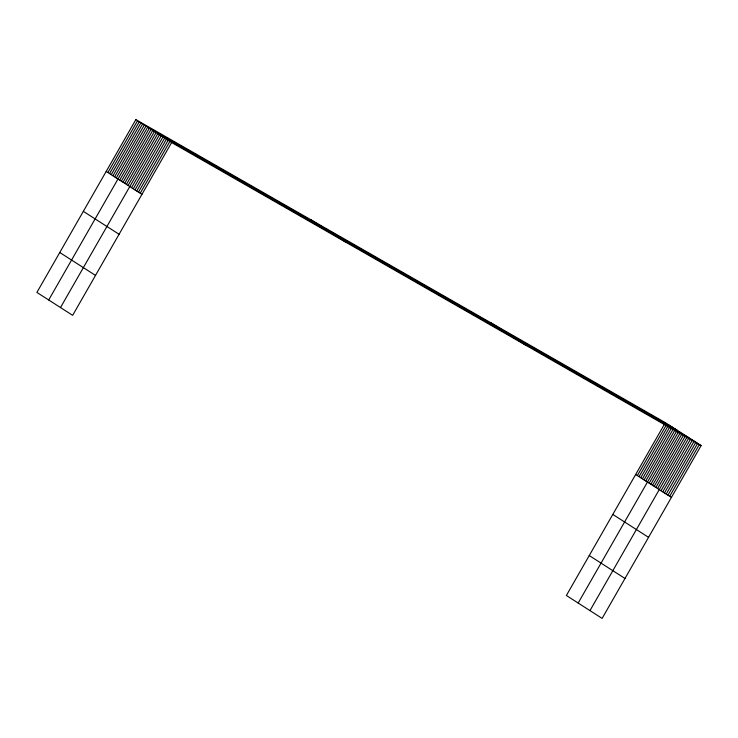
<?xml version="1.0" encoding="UTF-8"?>
<svg xmlns="http://www.w3.org/2000/svg" width="738" height="738" viewBox="0 0 738 738"><rect width="100%" height="100%" fill="white"/><g stroke="black" fill="none" stroke-linecap="round" stroke-linejoin="round"><path stroke-width="1.11" d="M135.875 119.602L36.9 292.423L72.647 315.338L171.622 142.517L135.875 119.602L665.353 422.662L701.1 445.577L602.125 618.398L566.378 595.483L665.353 422.662M107.877 172.517L137.563 120.681M109.565 173.596L139.251 121.761M111.244 174.675L140.93 122.84M112.932 175.755L142.618 123.919M114.621 176.834L144.307 124.999M116.3 177.913L145.986 126.078M48.699 299.988L147.674 127.167L677.152 430.226M119.676 180.081L149.362 128.246M121.355 181.161L151.041 129.325M123.043 182.24L152.729 130.405M124.731 183.319L154.417 131.484M126.419 184.399L156.105 132.563M128.098 185.478L157.784 133.643M60.498 307.552L159.473 134.722L688.941 437.782L589.966 610.612M131.521 187.673L161.207 135.838M133.255 188.78L162.941 136.945M134.999 189.897L164.685 138.061M136.733 191.013L166.419 139.178M138.467 192.12L168.153 140.285M140.202 193.236L169.888 141.401M637.346 475.576L665.897 425.734M639.034 476.656L668.72 424.82M640.722 477.735L669.836 426.896M642.411 478.814L672.097 426.979M644.09 479.894L673.204 429.064M645.778 480.973L675.464 429.147M578.168 603.047L676.58 431.223M649.145 483.141L678.259 432.302M650.833 484.22L680.519 432.385M652.521 485.3L682.207 433.464M654.2 486.379L683.886 434.544M655.888 487.458L685.574 435.623M657.576 488.538L687.263 436.702M660.999 490.733L690.685 438.898M662.733 491.849L692.419 440.014M664.468 492.956L694.154 441.121M666.202 494.073L695.888 442.237M667.945 495.18L697.631 443.353M669.68 496.296L699.366 444.461M171.622 142.517L701.1 445.577M490.622 322.654L526.369 345.569M310.606 219.61L346.353 242.525M635.667 474.497L671.414 497.412M106.189 171.437L141.936 194.352M612.798 514.423L648.545 537.338M83.329 211.363L119.076 234.278M589.238 555.557L624.985 578.472M59.769 252.497L95.516 275.412"/></g></svg>
